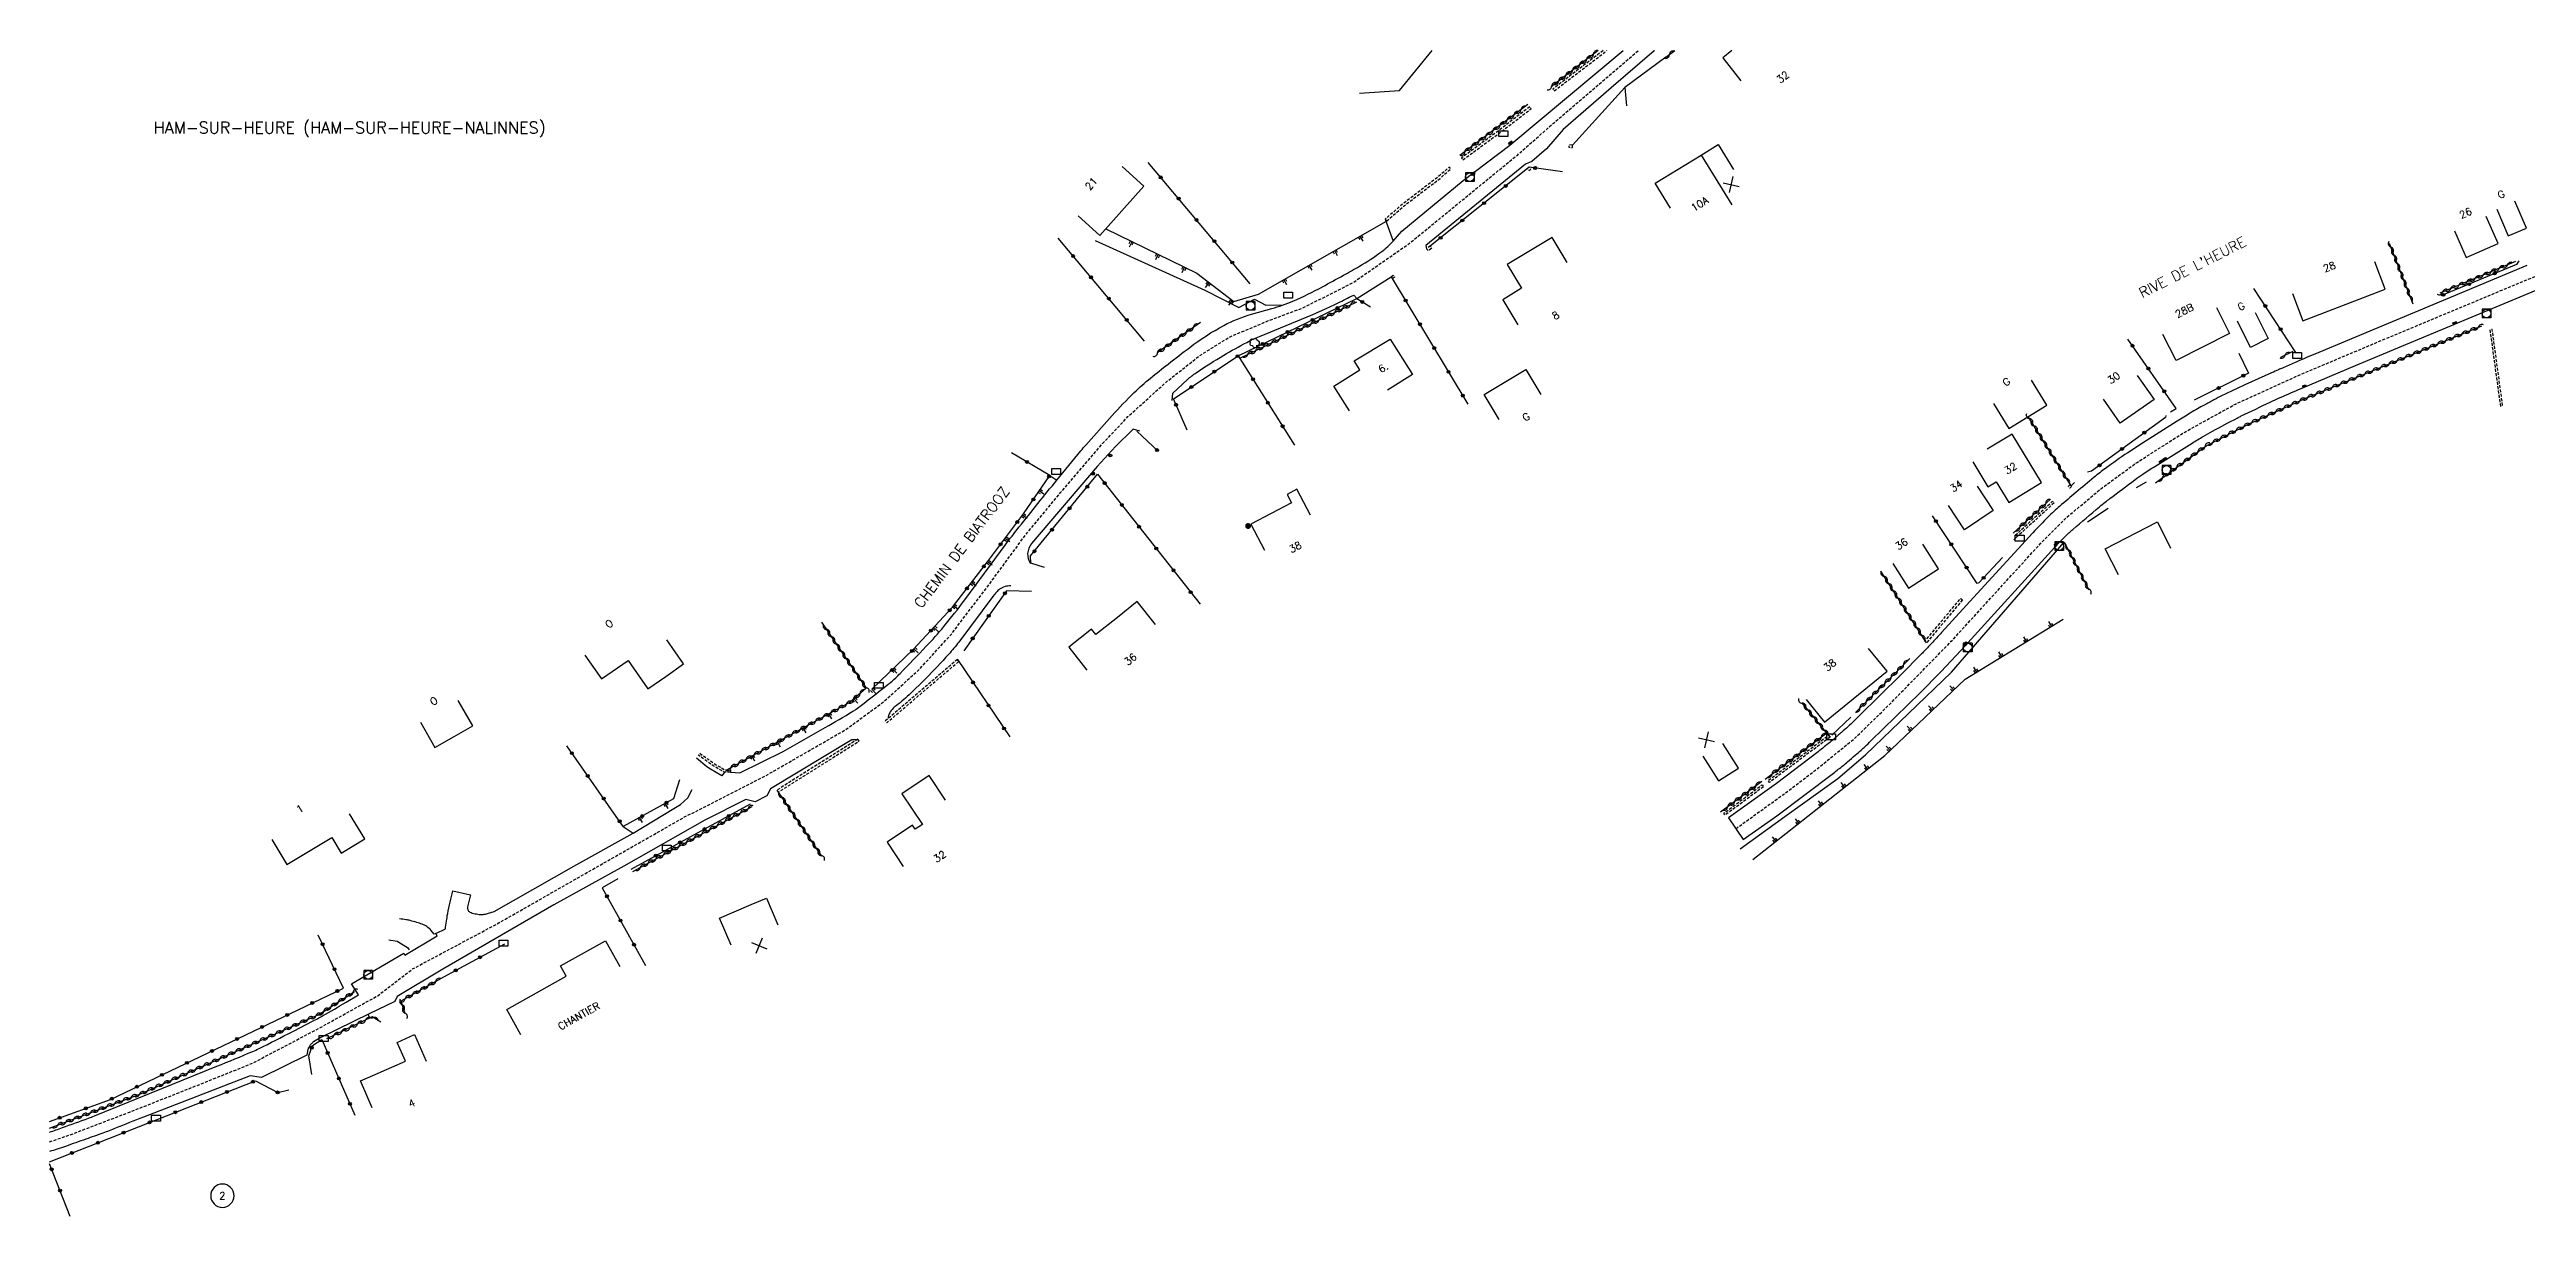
# Model space of a CAD drawing. Header units: millimetres. Extents: x 152000 to 153000, y 111999 to 113000.
# Drawn here: x 152000 to 152423.6, y 112800.6 to 113000.2 of the extents above; entities that cross this region are included whole.
import ezdxf
from ezdxf.enums import TextEntityAlignment as Align

# ---------------------------------------------------------------- set-up
doc = ezdxf.new("R2010")
doc.units = ezdxf.units.MM
doc.linetypes.add('DASHED', pattern=[0.75, 0.5, -0.25])
doc.layers.get('0').update_dxf_attribs({"linetype": 'CONTINUOUS'})
for name, color, linetype in [('W0001', 6, 'DASHED'), ('W0008', 7, 'CONTINUOUS'), ('W0100', 7, 'CONTINUOUS'), ('W0112', 1, 'DASHED'), ('W0211', 2, 'CONTINUOUS'), ('W0300', 7, 'CONTINUOUS'), ('W0302', 3, 'CONTINUOUS'), ('W0310', 3, 'CONTINUOUS'), ('W0322', 7, 'CONTINUOUS'), ('W0400', 7, 'CONTINUOUS'), ('W0420', 7, 'CONTINUOUS'), ('W0980', 7, 'CONTINUOUS'), ('W0984', 7, 'CONTINUOUS'), ('W0989', 7, 'CONTINUOUS'), ('W0991', 7, 'CONTINUOUS'), ('W1102', 7, 'CONTINUOUS'), ('W1471', 7, 'CONTINUOUS'), ('W1473', 7, 'CONTINUOUS')]:
    doc.layers.add(name, color=color, linetype=linetype)
doc.styles.get("Standard").update_dxf_attribs({"font": 'romans.shx', "width": 0.85})

# ---------------------------------------------------------------- blocks, each defined once
blk = doc.blocks.new('T400')
for p, q in [((-0.15, 0.3), (0.15, 0.3)), ((-0.15, -0.25), (-0.15, 0.3)), ((-0.15, 0.15), (0.15, 0.15)), ((-0.15, 0), (0.15, 0)), ((0.15, 0.3), (0.15, -0.25)), ((-0.15, -0.15), (0.15, -0.15)), ((-0.15, -0.25), (-0.15, -0.3)), ((-0.15, -0.3), (0.15, -0.3)), ((0.15, -0.3), (0.15, -0.25))]:
    blk.add_line(p, q)
blk = doc.blocks.new('T420')
for p, q in [((0.75, 0.75), (-0.75, 0.75)), ((-0.75, 0.75), (-0.75, -0.75)), ((0.75, 0.75), (0.75, -0.75)), ((0.75, -0.75), (-0.75, -0.75))]:
    blk.add_line(p, q)
blk.add_ellipse((0, 0), major_axis=(-0.53, 0.53), ratio=1, start_param=3.926991, end_param=10.210176)
blk = doc.blocks.new('t211o')
at = {"color": 0, "linetype": 'Continuous'}
for p, q in [((-0.29, 0.5), (-0.29, 0)), ((0, 1), (0, 0)), ((0.29, 0.5), (0.29, 0))]:
    blk.add_line(p, q, dxfattribs=at)
blk = doc.blocks.new('t322o')
at = {"color": 0, "linetype": 'Continuous'}
for radius in [0.25, 0.15]:
    blk.add_circle((0, 0), radius, dxfattribs=at)
blk = doc.blocks.new('T300')
for p, q in [((-0.8, 0.51), (-0.86, 0.34)), ((-0.86, 0.34), (-0.86, 0.17)), ((-0.86, 0.17), (-0.74, 0.06)), ((-0.69, 0.63), (-0.8, 0.51)), ((-0.8, -0.06), (-0.74, 0.06)), ((-0.74, 0.06), (-0.69, 0.11)), ((-0.57, 0.69), (-0.69, 0.63)), ((-0.46, 0.69), (-0.57, 0.69)), ((-0.29, 0.63), (-0.46, 0.69)), ((-0.29, 0.63), (-0.17, 0.74)), ((-0.23, 0.57), (-0.29, 0.63)), ((-0.17, 0.74), (-0.06, 0.8)), ((-0.06, 0.8), (0.06, 0.8)), ((0.06, 0.8), (0.23, 0.74)), ((0.23, 0.74), (0.34, 0.63)), ((0.34, 0.63), (0.4, 0.51)), ((0.46, 0.46), (0.34, 0.46)), ((0.4, 0.51), (0.4, 0.46)), ((0.57, 0.4), (0.46, 0.46)), ((0.57, 0.4), (0.69, 0.29)), ((0.69, 0.29), (0.74, 0.17)), ((0.74, 0.06), (0.69, -0.17)), ((0.74, 0.17), (0.74, 0.06)), ((-0.8, -0.17), (-0.8, -0.06)), ((-0.8, -0.23), (-0.8, -0.17)), ((-0.74, -0.34), (-0.8, -0.23)), ((-0.69, -0.4), (-0.74, -0.34)), ((-0.51, -0.46), (-0.69, -0.4)), ((-0.4, -0.46), (-0.51, -0.46)), ((-0.4, -0.46), (-0.34, -0.46)), ((-0.34, -0.46), (-0.34, -0.4)), ((-0.34, -0.51), (-0.34, -0.46)), ((-0.29, -0.63), (-0.34, -0.51)), ((-0.17, -0.74), (-0.29, -0.63)), ((-0.06, -0.8), (-0.17, -0.74)), ((0.06, -0.8), (-0.06, -0.8)), ((0.17, -0.74), (0.06, -0.8)), ((0.23, -0.69), (0.17, -0.74)), ((0.29, -0.46), (0.23, -0.46)), ((0.29, -0.63), (0.23, -0.69)), ((0.46, -0.4), (0.29, -0.46)), ((0.34, -0.51), (0.29, -0.63)), ((0.34, -0.51), (0.34, -0.46)), ((0.57, -0.34), (0.46, -0.4)), ((0.63, -0.29), (0.57, -0.34)), ((0.69, -0.17), (0.63, -0.29))]:
    blk.add_line(p, q)
blk = doc.blocks.new('t991o')
at = {"color": 0, "linetype": 'Continuous'}
for p, q in [((-1, 1), (1, -1)), ((-1, -1), (1, 1))]:
    blk.add_line(p, q, dxfattribs=at)
blk = doc.blocks.new('t310o')
at = {"color": 0, "linetype": 'Continuous'}
for centre, start, end in [((-0.5, 0.38), 216.8699, 323.1304), ((0.5, -0.37), 36.8699, 143.1303)]:
    blk.add_arc(centre, 0.625, start, end, dxfattribs=at)
blk = doc.blocks.new('T1471')
at = {"color": 0, "linetype": 'Continuous', "flags": 128}
blk.add_lwpolyline([(-0.75, -0.5), (-0.75, 0.5), (0.75, 0.5), (0.75, -0.5), (-0.75, -0.5)], dxfattribs=at)
blk = doc.blocks.new('T1473')
at = {"color": 0, "linetype": 'Continuous', "const_width": 0.5, "flags": 128}
blk.add_lwpolyline([(-0.25, 0, 1), (0.25, 0, 1)], format="xyb", close=True, dxfattribs=at)

msp = doc.modelspace()

# ---------------------------------------------------------------- linework, layer by layer
at = {"layer": 'W0001', "flags": 128}
for points in [[(152000, 112813.37), (152003.34, 112814.49), (152013.77, 112818.47), (152023.64, 112822.37), (152034.55, 112826.73), (152046.13, 112832.8), (152056.14, 112838.35), (152062.07, 112842.92), (152076.42, 112850.57), (152108.48, 112868.85), (152122.53, 112876.01), (152136.14, 112883.85), (152142.59, 112888.57), (152148.78, 112894.2), (152154.23, 112900.18), (152160.32, 112908.19), (152166.88, 112917.11), (152172.92, 112924.41), (152180.11, 112932.81), (152184.44, 112937.4), (152190.95, 112943.3), (152196.71, 112947.84), (152201.81, 112951.02), (152208.48, 112953.82), (152214.35, 112956.01), (152222.86, 112960.27), (152232.6, 112967.06), (152251.09, 112982.2), (152257.37, 112987.73), (152271.7, 113000)], [(152288.39, 112866.92), (152296.44, 112872.7), (152302, 112876.91), (152308.72, 112882.37), (152314.36, 112887.86), (152325.25, 112898.97), (152340.5, 112915.69), (152344.89, 112920.09), (152351.03, 112925.22), (152357.01, 112929.58), (152365.16, 112934.75), (152373.83, 112939.54), (152384.72, 112944.5), (152397.28, 112949.79), (152464.66, 112977.91), (152468.84, 112979.5), (152473.31, 112980.47), (152476.91, 112980.85), (152485.32, 112981.04), (152503.37, 112981.22), (152517.71, 112981.74), (152534.25, 112982.41), (152549.79, 112983.33), (152566.32, 112984.53), (152590.7, 112985.62), (152645.39, 112988.17), (152649.84, 112990.62)]]:
    msp.add_lwpolyline(points, dxfattribs=at)
at = {"layer": 'W0008', "flags": 128}
for points in [[(152116.46, 112876.56), (152118.07, 112876.47), (152125.44, 112880.14), (152132.66, 112884.25, 0.003513), (152137.41, 112887, 0.029618), (152137.95, 112887.36, 0.005341), (152143.42, 112891.61, 0.021671), (152144.72, 112892.73, 0.010538), (152145.45, 112893.45, 0.00167), (152149.94, 112898.11, 0.017897), (152152.96, 112901.51, 0.014094), (152156.52, 112906.05), (152163.44, 112915.43, -0.008793), (152165.8, 112918.5, -0.003305), (152172.26, 112926.53, -0.001813), (152176.39, 112931.56, -0.00931), (152177.22, 112932.52), (152181.75, 112937.59, -0.016682), (152185.48, 112941.5, -0.023982), (152188.29, 112944, -0.003834), (152191.29, 112946.39, -0.003147), (152195, 112949.25, -0.040125), (152200.84, 112953.01, -0.054673), (152205.58, 112954.91), (152209.06, 112955.88, 0.033688), (152212.66, 112957.16, 0.023002), (152217.69, 112959.61, 0.002335), (152221.28, 112961.58, 0.003045), (152224.01, 112963.13, 0.030128), (152227.83, 112965.64, 0.051917), (152229.79, 112967.44), (152231.27, 112969.12), (152241.77, 112977.81), (152249.73, 112983.83), (152269.13, 113000)], [(152192.01, 112940.16), (152192.12, 112941.4), (152194.64, 112943.77, -0.040691), (152196.1, 112944.92, -0.013522), (152200.81, 112947.89, -0.012635), (152204.76, 112950.1, -0.023733), (152206.94, 112951.13), (152216.04, 112954.87, 0.007863), (152217.59, 112955.53, 0.006099), (152219.56, 112956.45, 0.010131), (152220.99, 112957.17, -0.011287), (152222.28, 112957.81), (152223.07, 112958.19), (152223.59, 112957.59), (152229.47, 112961.34)], [(152423.7, 112963.26), (152404.46, 112955.24), (152387.43, 112948.1, 0.001966), (152383.92, 112946.61, 0.003346), (152381.87, 112945.71, 0.001117), (152381.23, 112945.43, 0.000592), (152380.03, 112944.89), (152375.47, 112942.82, 0.005281), (152371.58, 112941.01, 0.014296), (152370.17, 112940.28, 0.000305), (152368.53, 112939.38, 0.000432), (152367.37, 112938.74, 0.009396), (152366.12, 112938.01, 0.0052), (152363.9, 112936.64), (152357.97, 112932.88), (152355.43, 112931.23, 0.008478), (152351.6, 112928.54, 0.016333), (152349.69, 112927.04, 0.001391), (152346.57, 112924.43, 0.001542), (152343.77, 112922.05, 0.018015), (152341.81, 112920.25, 0.012788), (152339.21, 112917.55), (152329.68, 112907.14), (152323.59, 112900.48, -0.000535), (152321.85, 112898.58, -0.003568), (152321.58, 112898.29, -0.002493), (152320.75, 112897.43, -0.003429), (152320.14, 112896.8), (152316.59, 112893.22), (152309.44, 112886.14, -0.007709), (152307.61, 112884.38, -0.013072), (152306.49, 112883.39, -0.000208), (152305.08, 112882.2, -0.000349), (152304.24, 112881.5, -0.005123), (152303.27, 112880.71, -0.006122), (152302.45, 112880.07), (152295.36, 112874.67), (152287.13, 112868.79), (152289.65, 112865.04), (152295.4, 112869.14), (152305.1, 112876.44, 0.005613), (152306.74, 112877.71, 0.011764), (152307.5, 112878.34, 0.000414), (152308.81, 112879.48, 0.000538), (152309.82, 112880.36, 0.008238), (152310.52, 112880.99, 0.005703), (152311.49, 112881.93), (152319.9, 112890.17), (152323.45, 112893.77), (152326.91, 112897.46), (152343.52, 112915.72, -0.002213), (152345.33, 112917.5, -0.015221), (152346.02, 112918.12, -0.001711), (152350.58, 112921.98, -0.008015), (152351.57, 112922.79, -0.005533), (152352.37, 112923.4, -0.001038), (152356.65, 112926.61, -0.012301), (152358, 112927.57, -0.008438), (152360.03, 112928.88), (152366.42, 112932.87, -0.00749), (152368.34, 112934.02, -0.009204), (152369.92, 112934.91, -0.0005), (152374.14, 112937.16, -0.005532), (152374.52, 112937.36, -0.005041), (152374.84, 112937.51, -0.000323), (152379.79, 112939.88, -0.007573), (152381.51, 112940.67, -0.003704), (152385.08, 112942.21), (152394.38, 112946.15), (152417.76, 112955.91), (152432.13, 112961.89)], [(152186.44, 112934.92), (152185.3, 112935.23), (152182.28, 112932.27), (152179.18, 112928.86), (152167.96, 112915.71, 0.33747), (152167.77, 112912.26)], [(152164.43, 112908.45, 0.156557), (152162.48, 112907.88, 0.014289), (152162.33, 112907.76, 0.046197), (152162.04, 112907.5, 0.021616), (152161.52, 112906.86), (152155.5, 112898.85, -0.022977), (152153.78, 112896.76, -0.010881), (152149.86, 112892.62), (152147, 112889.84, -0.02994), (152144.48, 112887.68, 0.099824), (152143.78, 112886.88, 0.02467), (152143.46, 112886.26, 0.150805), (152143.41, 112885.81)], [(152137.87, 112882.12), (152137.24, 112882.09), (152123.3, 112873.73), (152122.69, 112872.55), (152120.67, 112871.53), (152119.11, 112871.89), (152112.05, 112868.38), (152098.19, 112860.52), (152086.25, 112853.91), (152067.29, 112842.89), (152059.45, 112838.19), (152059.06, 112837.33), (152054.66, 112835.26), (152046.41, 112831.18), (152045.17, 112830.46, 0.065901), (152044.95, 112830.29, 0.033575), (152044.59, 112829.88, 0.034307), (152044.26, 112829.37, 0.088828), (152044.18, 112829.15), (152044.03, 112828.16), (152036.27, 112824.38), (152034.34, 112824.64), (152016.05, 112817.57, 0.00571), (152011.28, 112815.67, -0.01275), (152009.13, 112814.84, -0.000212), (152006.23, 112813.81, -0.000176), (152002.74, 112812.58, -0.007744), (152001.31, 112812.1, 0.000295), (152000, 112811.69)], [(152000, 112815.01, 0.001541), (152002.19, 112815.78, 0.001935), (152006.67, 112817.4, 0.00849), (152007.68, 112817.79), (152028.62, 112826.28, 0.003081), (152034.76, 112828.82, 0.01733), (152035.84, 112829.31, 0.001332), (152041.51, 112832.19, 0.001738), (152045.84, 112834.42, 0.011663), (152046.71, 112834.9, 0.002479), (152050.71, 112837.24), (152052.83, 112838.5), (152051.65, 112840.4), (152060.62, 112845.62), (152060.77, 112845.3), (152066.31, 112848.6), (152066.06, 112848.97), (152067.71, 112849.76, -0.018511), (152068.09, 112852.4, -0.027633), (152069, 112856.28), (152071.97, 112855.58), (152071.47, 112853.55, 0.170028), (152071.52, 112853.06, 0.153787), (152071.89, 112852.66, 0.065961), (152072.3, 112852.48, 0.031282), (152073.24, 112852.29, 0.049542), (152074.16, 112852.26, 0.058774), (152074.92, 112852.39), (152076.07, 112852.74), (152089.68, 112860.53), (152099.79, 112866.16), (152106.79, 112870.38), (152107.89, 112871.05), (152109.15, 112872.21), (152109.88, 112873.62)], [(152066.06, 112848.97), (152065.8, 112848.9), (152065.24, 112849.53, 0.059596), (152064.52, 112850.17, 0.067042), (152063.75, 112850.57, 0.011228), (152062.8, 112850.88, 0.009476), (152061.67, 112851.2, 0.026118), (152060.98, 112851.35, 0.016312), (152059.85, 112851.48)]]:
    msp.add_lwpolyline(points, format="xyb", dxfattribs=at)
for points in [[(152274.48, 113000), (152274.43, 112999.96), (152267.1, 112993.67), (152258.89, 112986.53), (152256.04, 112983.19), (152253.52, 112981.04), (152252.45, 112980.58), (152235.4, 112966.68), (152235.51, 112966.12)], [(152356.92, 112925.27), (152358.63, 112926.23)], [(152348.53, 112919.38), (152352.06, 112921.77)], [(152115.43, 112876.6), (152114.97, 112875.95), (152113.05, 112877.1), (152112.4, 112877.51), (152110.65, 112878.99)], [(152058.02, 112847.91), (152059.47, 112847.7), (152061.2, 112846.62), (152061.53, 112846.19)]]:
    msp.add_lwpolyline(points, dxfattribs=at)
at = {"layer": 'W0100', "flags": 128}
for points in [[(152230.9, 112993.2), (152236.44, 113000)], [(152287.73, 113000), (152286.17, 112998.78), (152289.25, 112994.84)], [(152224.06, 112992.72), (152230.9, 112993.2)], [(152277.22, 112973.05), (152274.6, 112977.31), (152282.46, 112982.15), (152285.35, 112983.94), (152287.98, 112979.68)], [(152175.91, 112971.74), (152179.64, 112968.41), (152187.16, 112976.84), (152183.43, 112980.16)], [(152418.52, 112972.91), (152420.5, 112968.32), (152423.61, 112969.66), (152421.62, 112974.25)], [(152411.28, 112969.18), (152413.31, 112964.61), (152418.77, 112967.04), (152416.73, 112971.61)], [(152259.56, 112963.78), (152256.97, 112968.06), (152249.3, 112963.41), (152251.74, 112959.35), (152248.52, 112957.4), (152251.1, 112953.13)], [(152383.58, 112958.46), (152385.39, 112953.8), (152399.47, 112959.21), (152397.66, 112963.87)], [(152370.58, 112956.06), (152372.83, 112951.6), (152363.7, 112946.98), (152361.44, 112951.45)], [(152377.23, 112955.24), (152379.46, 112950.76), (152376.43, 112949.25), (152374.2, 112953.72)], [(152222.31, 112938.4), (152219.65, 112942.63), (152224.07, 112945.41), (152223.11, 112946.93), (152229.29, 112950.64), (152233.08, 112944.61), (152228.84, 112941.95)], [(152247.94, 112936.92), (152245.36, 112941.21), (152252.48, 112945.49), (152255.06, 112941.2)], [(152357.06, 112944.43), (152359.92, 112940.33), (152354.13, 112936.28), (152351.27, 112940.38)], [(152332.47, 112939.63), (152335.09, 112935.38), (152341.6, 112939.38), (152338.98, 112943.64)], [(152328.91, 112929.68), (152331.51, 112925.41), (152332.94, 112926.27), (152335.08, 112922.74), (152340.68, 112926.13), (152335.67, 112934.4), (152331.4, 112931.81)], [(152215.67, 112920.57), (152213.33, 112924.99), (152211.66, 112924.1), (152212.41, 112922.68), (152205.44, 112918.98), (152207.78, 112914.57)], [(152329.65, 112925.48), (152332.42, 112921.32), (152327.51, 112918.06), (152324.74, 112922.22)], [(152353.84, 112910.36), (152351.56, 112914.81), (152360.49, 112919.38), (152362.76, 112914.92)], [(152315.23, 112912.29), (152317.93, 112908.08), (152323.07, 112911.37), (152320.37, 112915.58)], [(152189.12, 112901.82), (152186.02, 112905.75), (152182.63, 112903.07), (152178.92, 112900.14), (152178.2, 112901.05), (152174.34, 112897.94), (152177.43, 112894.02)], [(152091.54, 112896.62), (152094.41, 112892.53), (152098.94, 112895.7), (152102.35, 112890.83), (152105.4, 112892.97), (152108.45, 112895.11), (152105.58, 112899.2)], [(152300.41, 112889), (152303.58, 112885.13), (152314.26, 112893.88), (152311.1, 112897.75)], [(152063.43, 112885.12), (152065.92, 112880.79), (152069.2, 112882.67), (152072.37, 112884.51), (152069.86, 112888.83)], [(152282.78, 112879.34), (152285.46, 112875.12), (152288.83, 112877.26), (152286.15, 112881.48)], [(152153.21, 112871.82), (152150.44, 112875.99), (152145.77, 112872.88), (152149.27, 112867.62), (152148.07, 112866.82), (152147.61, 112867.5), (152143.24, 112864.6), (152146.01, 112860.43)], [(152038, 112865.07), (152040.58, 112860.79), (152048.28, 112865.43), (152049.9, 112862.75), (152053.9, 112865.17), (152051.32, 112869.45)], [(152116.56, 112847.02), (152114.57, 112851.6), (152120.02, 112853.97), (152122.59, 112855.06), (152124.55, 112850.46)], [(152080.62, 112831.63), (152078.18, 112835.99), (152088.37, 112841.69), (152087.39, 112843.46), (152095.1, 112847.74), (152097.53, 112843.36)], [(152055.19, 112819.19), (152053.18, 112823.77), (152054.4, 112824.31), (152058.54, 112826.12), (152060.88, 112827.15), (152059.47, 112830.37), (152062.42, 112831.71), (152064.43, 112827.13)]]:
    msp.add_lwpolyline(points, dxfattribs=at)
at = {"layer": 'W0112', "flags": 128}
for points in [[(152265.68, 113000), (152257.09, 112993.44), (152257.33, 112993.13)], [(152257.33, 112993.13), (152266.34, 113000)], [(152419.54, 112939.33), (152417.76, 112952.31), (152417.36, 112952.25), (152419.16, 112939.15)]]:
    msp.add_lwpolyline(points, dxfattribs=at)
for points in [[(152241.73, 112981.33), (152248.31, 112986.17), (152253.39, 112990.09), (152253.15, 112990.41), (152248.07, 112986.49), (152241.49, 112981.66)], [(152260.45, 112983.85), (152259.83, 112983.87), (152259.82, 112983.47), (152260.44, 112983.45)], [(152228.67, 112970.86), (152231.65, 112973.45), (152237.82, 112978.15), (152239.3, 112979.48), (152239.66, 112979.75), (152239.41, 112980.07), (152239.04, 112979.78), (152237.56, 112978.46), (152231.4, 112973.76), (152228.4, 112971.16)], [(152253.08, 112980.07), (152252.76, 112979.83), (152253, 112979.51), (152253.32, 112979.74)], [(152236.17, 112966.6), (152235.51, 112966.12), (152235.75, 112965.79), (152236.41, 112966.27)], [(152229.47, 112961.34), (152229.78, 112961.59), (152230.03, 112961.28), (152229.72, 112961.03)], [(152342.83, 112922.63), (152336.46, 112916.82), (152336.19, 112917.12), (152342.56, 112922.93)], [(152345.79, 112925.44), (152345.51, 112925.16), (152345.23, 112925.45), (152345.52, 112925.72)], [(152327.16, 112906.06), (152321.02, 112898.73), (152320.72, 112898.98), (152326.85, 112906.31)], [(152155.27, 112895.87), (152142.94, 112885.35), (152143.2, 112885.04), (152155.53, 112895.56)], [(152138.24, 112882.22), (152124.41, 112873.5), (152124.62, 112873.16), (152138.45, 112881.88)], [(152304.51, 112882.59), (152294.14, 112874.82), (152293.9, 112875.15), (152304.27, 112882.91)], [(152116.46, 112876.56), (152115.35, 112876.61), (152113.59, 112877.62), (152112.39, 112878.46), (152110.98, 112879.48), (152111.21, 112879.81), (152112.62, 112878.79), (152113.81, 112877.96), (152115.46, 112877.01), (152116.48, 112876.96)], [(152293.12, 112874.1), (152286.57, 112869.23), (152286.33, 112869.55), (152292.88, 112874.42)]]:
    msp.add_lwpolyline(points, close=True, dxfattribs=at)
at = {"layer": 'W0211', "flags": 128}
for points in [[(152180.65, 112969.54), (152196.22, 112961.93), (152202.52, 112957.07), (152206.77, 112958.35), (152228.67, 112970.86)], [(152228.4, 112971.16), (152229.79, 112967.44)], [(152178.83, 112967.52), (152197.61, 112959.02), (152203.41, 112956.05), (152206.07, 112957.51), (152208.01, 112956.44), (152211.01, 112956.5)], [(152171.06, 112927.33), (152172.26, 112926.53)], [(152289.11, 112863.47), (152296.75, 112869.03), (152305.82, 112875.53), (152310.59, 112879.53), (152325.27, 112893.7), (152344.57, 112915.95)], [(152291.3, 112861.63), (152313.89, 112879.46), (152327.62, 112892.48), (152344.38, 112902.74)], [(152098.12, 112867.31), (152099.79, 112866.16)]]:
    msp.add_lwpolyline(points, dxfattribs=at)
at = {"layer": 'W0302', "flags": 128}
msp.add_lwpolyline([(152276.45, 112998.86), (152269.43, 112993.72), (152260.45, 112983.85)], dxfattribs=at)
at = {"layer": 'W0310', "flags": 128}
for points in [[(152264.86, 113000), (152256.79, 112993.84)], [(152276.45, 112998.86), (152277.94, 113000)], [(152252.85, 112990.81), (152241.19, 112982.06)], [(152404.23, 112956.62), (152400.2, 112967)], [(152421.73, 112963.91), (152408.77, 112958.51)], [(152203.57, 112947.4), (152223.56, 112957.02)], [(152196.82, 112953.53), (152189.45, 112948.29)], [(152360.18, 112926.1), (152368.82, 112932.42), (152376.31, 112936.25), (152385.88, 112940.55), (152385.88, 112940.55), (152415.97, 112952.94)], [(152383.66, 112948.53), (152381.54, 112947.52)], [(152345.72, 112925.55), (152338.42, 112937.42)], [(152335.85, 112917.49), (152342.22, 112923.3)], [(152344.57, 112915.95), (152348.76, 112907.76)], [(152321.02, 112898.73), (152313.18, 112910.98)], [(152132.04, 112902.24), (152139.66, 112890.96), (152136.93, 112888.57), (152115.75, 112876.95)], [(152318.15, 112896.02), (152308.84, 112886.8)], [(152304.51, 112882.59), (152299.72, 112888.44)], [(152293.4, 112875.4), (152303.94, 112883.29)], [(152124.41, 112873.5), (152132.03, 112862.22)], [(152285.8, 112869.78), (152292.86, 112875.02)], [(152099.74, 112859.58), (152120.14, 112870.71)], [(152000, 112815.67), (152015.71, 112821.63), (152046.08, 112835.13), (152052.18, 112839.07)], [(152067.35, 112841.53), (152060.09, 112837.42), (152060.78, 112835.36)], [(152056.65, 112833.83), (152055.18, 112834.71), (152047.39, 112830.96)]]:
    msp.add_lwpolyline(points, dxfattribs=at)
at = {"layer": 'W0322', "flags": 128}
for points in [[(152269.43, 112993.72), (152269.69, 112990.56)], [(152205.33, 112960.13), (152187.92, 112980.87)], [(152252.76, 112979.83), (152236.17, 112966.6)], [(152258.76, 112979.28), (152253.08, 112980.07)], [(152187.28, 112950.32), (152172.5, 112967.92)], [(152229.47, 112961.34), (152242.59, 112939.54)], [(152422.29, 112964.03), (152421.92, 112963.45), (152408.96, 112958.05)], [(152194.56, 112935.07), (152192.23, 112940.43), (152203.31, 112947.82), (152223.59, 112957.59), (152225.92, 112956.16)], [(152384.16, 112948.39), (152377, 112959.31)], [(152362.74, 112938.21), (152363.73, 112938.77), (152355.44, 112950.65)], [(152374.44, 112948.27), (152376.06, 112944.83), (152366.79, 112940.19)], [(152203.31, 112947.82), (152212.93, 112932.51)], [(152361.91, 112937.59), (152361.87, 112937.28), (152349.24, 112928.07), (152348.56, 112927.91)], [(152140.62, 112890.76), (152147.72, 112897.56), (152154.45, 112904.8), (152160.4, 112912.58), (152166.58, 112920.79), (152171.06, 112927.33), (152164.52, 112931.23)], [(152185.95, 112934.93), (152189.59, 112931.52)], [(152170.17, 112911.61), (152167.82, 112912.31), (152167.78, 112913.57), (152179.23, 112927.57), (152196.78, 112905.32)], [(152346.34, 112926.11), (152345.72, 112925.55)], [(152333.99, 112913.32), (152329.96, 112908.96), (152329.68, 112908.88), (152322.02, 112920.42)], [(152336.46, 112916.82), (152335.94, 112916.34)], [(152167.92, 112907.51), (152163.69, 112907.62), (152156.37, 112897.34)], [(152155.27, 112895.87), (152164.23, 112882.61)], [(152308.07, 112885.99), (152304.82, 112882.89)], [(152107.72, 112875.26), (152106.71, 112872.02), (152098.12, 112867.31), (152088.46, 112881.08)], [(152099.5, 112860.02), (152119.9, 112871.15)], [(152097.19, 112858.34), (152094.51, 112856.81), (152101.93, 112843.54)], [(152000, 112816.84), (152010.41, 112820.61), (152050.28, 112839.66), (152045.97, 112848.68)], [(152077.81, 112847.19), (152067.35, 112841.53)], [(152044.85, 112824.85), (152044.32, 112828.05), (152045, 112829.83), (152046.56, 112830.83), (152052.24, 112817.9)], [(152000, 112809.94), (152035.2, 112823.79), (152039.04, 112821.78), (152040.9, 112822.25)], [(152003.55, 112800.59), (152000, 112809.6)]]:
    msp.add_lwpolyline(points, dxfattribs=at)
at = {"layer": 'W1102', "flags": 128}
msp.add_lwpolyline([(152282.46, 112982.15), (152287.7, 112973.64)], dxfattribs=at)
msp.add_lwpolyline([(152029.56, 112806.14, 1), (152029.56, 112802.14, 1)], format="xyb", close=True, dxfattribs=at)

# ---------------------------------------------------------------- block references
at = {"layer": 'W0211'}
for p, rotation in [((152185.14, 112967.35), 153.9325075232327), ((152189.63, 112965.15), 153.9325075232327), ((152219.79, 112965.79), 209.7476245923077), ((152224.14, 112968.27), 209.7476245923077), ((152194.12, 112962.95), 153.9325075232327), ((152211.11, 112960.83), 209.7476245923077), ((152215.45, 112963.31), 209.7476245923077), ((152198.33, 112960.3), 142.3937237204665), ((152202.29, 112957.25), 142.3937237204665), ((152169.25, 112924.69), 235.627586383216), ((152166.42, 112920.57), 233.0310424170517), ((152163.41, 112916.58), 233.0310424170475), ((152160.4, 112912.58), 233.0310424163097), ((152157.66, 112909), 232.5796034942794), ((152151.24, 112901.35), 227.1089385260642), ((152154.62, 112905.03), 232.5796034938427), ((152342.37, 112901.51), 31.48280519337723), ((152147.84, 112897.69), 227.1089385263908), ((152333.85, 112896.29), 31.48280519337723), ((152338.11, 112898.9), 31.48280519337723), ((152144.23, 112894.22), 223.7791764991789), ((152329.58, 112893.68), 31.48280519337723), ((152137.57, 112889.13), 221.2147117429167), ((152140.62, 112890.76), 223.7791764990241), ((152325.66, 112890.62), 43.46123939013087), ((152133.29, 112886.57), 208.7599453174407), ((152318.4, 112883.74), 43.46123939013087), ((152322.03, 112887.18), 43.46123939013087), ((152124.52, 112881.76), 208.7599453174366), ((152128.9, 112884.17), 208.7599453176039), ((152314.77, 112880.3), 43.46123939013087), ((152120.14, 112879.35), 208.759945316974), ((152310.92, 112877.12), 38.29441310810066), ((152303.07, 112870.92), 38.29441310810066), ((152307, 112874.02), 38.29441310810066), ((152100.92, 112868.84), 208.7128707781077), ((152105.3, 112871.25), 208.7128707781255), ((152299.15, 112867.83), 38.29441310810066), ((152295.23, 112864.73), 38.29441310810066)]:
    msp.add_blockref('t211o', p, dxfattribs=dict(at, rotation=rotation))
at = {"layer": 'W0300'}
msp.add_blockref('T300', (152206.16, 112949.97), dxfattribs=at)
at = {"layer": 'W0310'}
for p, rotation in [((152262.87, 112998.48), 217.3464983937821), ((152264.06, 112999.39), 217.3464983937821), ((152277.04, 112999.31), 37.35073796766571), ((152256.9, 112993.93), 217.3464983937821), ((152258.1, 112994.84), 217.3464983937821), ((152259.29, 112995.75), 217.3464983937821), ((152260.48, 112996.66), 217.3464983937821), ((152261.67, 112997.57), 217.3464983937821), ((152251.65, 112989.9), 216.8939267381445), ((152245.65, 112985.4), 216.8939267381445), ((152246.85, 112986.3), 216.8939267381445), ((152248.05, 112987.2), 216.8939267381445), ((152249.25, 112988.1), 216.8939267381445), ((152250.45, 112989), 216.8939267381445), ((152242.05, 112982.7), 216.8939267381445), ((152243.25, 112983.6), 216.8939267381445), ((152244.45, 112984.5), 216.8939267381445), ((152400.43, 112966.4), 111.2361513681578), ((152400.97, 112965.01), 111.2361513681578), ((152401.51, 112963.61), 111.2361513681578), ((152402.06, 112962.21), 111.2361513681578), ((152402.6, 112960.81), 111.2361513681578), ((152413.42, 112960.45), 202.6263115949257), ((152414.81, 112961.03), 202.6263115949257), ((152416.19, 112961.6), 202.6263115949257), ((152417.58, 112962.18), 202.6263115949257), ((152418.96, 112962.76), 202.6263115949257), ((152420.34, 112963.33), 202.6263115949257), ((152221.14, 112955.86), 25.70841001625059), ((152222.49, 112956.51), 25.70841001625059), ((152403.14, 112959.41), 111.2361513681578), ((152403.69, 112958.02), 111.2361513681578), ((152409.27, 112958.72), 202.6263115949257), ((152410.65, 112959.29), 202.6263115949257), ((152412.04, 112959.87), 202.6263115949257), ((152194.38, 112951.79), 215.428119177956), ((152195.6, 112952.66), 215.428119177956), ((152213.03, 112951.95), 25.70841001625059), ((152214.38, 112952.6), 25.70841001625059), ((152215.74, 112953.25), 25.70841001625059), ((152217.09, 112953.9), 25.70841001625059), ((152218.44, 112954.56), 25.70841001625059), ((152219.79, 112955.21), 25.70841001625059), ((152413.98, 112952.12), 22.37943323637656), ((152415.37, 112952.69), 22.37943323637656), ((152189.49, 112948.32), 215.428119177956), ((152190.71, 112949.18), 215.428119177956), ((152191.93, 112950.05), 215.428119177956), ((152193.15, 112950.92), 215.428119177956), ((152204.92, 112948.05), 25.70841001625059), ((152206.28, 112948.7), 25.70841001625059), ((152207.63, 112949.35), 25.70841001625059), ((152208.98, 112950), 25.70841001625059), ((152210.33, 112950.65), 25.70841001625059), ((152211.68, 112951.3), 25.70841001625059), ((152382.31, 112947.88), 205.5392369306482), ((152402.88, 112947.55), 22.37943323637656), ((152404.27, 112948.13), 22.37943323637656), ((152405.66, 112948.7), 22.37943323637656), ((152407.04, 112949.27), 22.37943323637656), ((152408.43, 112949.84), 22.37943323637656), ((152409.82, 112950.41), 22.37943323637656), ((152411.21, 112950.98), 22.37943323637656), ((152412.59, 112951.55), 22.37943323637656), ((152393.17, 112943.56), 22.37943323637656), ((152394.56, 112944.13), 22.37943323637656), ((152395.95, 112944.7), 22.37943323637656), ((152397.34, 112945.27), 22.37943323637656), ((152398.72, 112945.84), 22.37943323637656), ((152400.11, 112946.41), 22.37943323637656), ((152401.5, 112946.98), 22.37943323637656), ((152382.13, 112938.87), 24.19342577018285), ((152383.5, 112939.48), 24.19342577018285), ((152384.87, 112940.1), 24.19342577018285), ((152386.24, 112940.7), 22.37943323637656), ((152387.63, 112941.27), 22.37943323637656), ((152389.01, 112941.84), 22.37943323637656), ((152390.4, 112942.41), 22.37943323637656), ((152391.79, 112942.99), 22.37943323637656), ((152338.64, 112937.05), 121.5940172310696), ((152339.43, 112935.78), 121.5940172310696), ((152340.21, 112934.5), 121.5940172310696), ((152373.98, 112935.06), 27.08798747460649), ((152375.31, 112935.74), 27.08798747460649), ((152376.66, 112936.41), 24.19342577018285), ((152378.02, 112937.02), 24.19342577018285), ((152379.39, 112937.64), 24.19342577018285), ((152380.76, 112938.25), 24.19342577018285), ((152341, 112933.22), 121.5940172310696), ((152341.79, 112931.94), 121.5940172310696), ((152342.57, 112930.67), 121.5940172310696), ((152366.23, 112930.53), 36.19193584632532), ((152367.44, 112931.41), 36.19193584632532), ((152368.65, 112932.3), 36.19193584632532), ((152369.97, 112933.01), 27.08798747460649), ((152371.31, 112933.69), 27.08798747460649), ((152372.64, 112934.38), 27.08798747460649), ((152343.36, 112929.39), 121.5940172310696), ((152344.14, 112928.11), 121.5940172310696), ((152344.93, 112926.83), 121.5940172310696), ((152361.39, 112926.99), 36.19193584632532), ((152362.6, 112927.87), 36.19193584632532), ((152363.81, 112928.76), 36.19193584632532), ((152365.02, 112929.64), 36.19193584632532), ((152341.39, 112922.54), 42.36351200255323), ((152336.96, 112918.5), 42.36351200255323), ((152338.07, 112919.51), 42.36351200255323), ((152339.18, 112920.52), 42.36351200255323), ((152340.28, 112921.53), 42.36351200255323), ((152345.26, 112914.61), 297.0905611994632), ((152345.94, 112913.28), 297.0905611994632), ((152313.75, 112910.1), 122.6038469884397), ((152346.62, 112911.94), 297.0905611994632), ((152347.3, 112910.61), 297.0905611994632), ((152347.99, 112909.27), 297.0905611994632), ((152314.56, 112908.84), 122.6038469884397), ((152315.37, 112907.57), 122.6038469884397), ((152316.17, 112906.31), 122.6038469884397), ((152316.98, 112905.05), 122.6038469884397), ((152348.67, 112907.94), 297.0905611994632), ((152132.88, 112900.99), 304.0383785267743), ((152317.79, 112903.78), 122.6038469884397), ((152318.6, 112902.52), 122.6038469884397), ((152319.41, 112901.25), 122.6038469884397), ((152133.72, 112899.75), 304.0383785267743), ((152134.56, 112898.51), 304.0383785267743), ((152135.4, 112897.26), 304.0383785267743), ((152320.21, 112899.99), 122.6038469884397), ((152136.24, 112896.02), 304.0383785267743), ((152137.08, 112894.78), 304.0383785267743), ((152137.92, 112893.53), 304.0383785267743), ((152138.76, 112892.29), 304.0383785267743), ((152314.95, 112892.85), 224.726607966212), ((152316.02, 112893.91), 224.726607966212), ((152317.08, 112894.97), 224.726607966212), ((152136.26, 112888.2), 208.7599453173546), ((152137.48, 112889.05), 221.2147117427993), ((152138.61, 112890.04), 221.2147117427993), ((152139.6, 112891.05), 304.0383785267743), ((152299.76, 112888.39), 129.2985633593916), ((152310.69, 112888.63), 224.726607966212), ((152311.75, 112889.69), 224.726607966212), ((152312.82, 112890.74), 224.726607966212), ((152313.88, 112891.8), 224.726607966212), ((152128.37, 112883.87), 208.7599453173546), ((152129.68, 112884.59), 208.7599453173546), ((152131, 112885.31), 208.7599453173546), ((152132.31, 112886.04), 208.7599453173546), ((152133.63, 112886.76), 208.7599453173546), ((152134.94, 112887.48), 208.7599453173546), ((152300.71, 112887.23), 129.2985633593916), ((152301.66, 112886.07), 129.2985633593916), ((152302.61, 112884.91), 129.2985633593916), ((152303.56, 112883.75), 129.2985633593916), ((152309.62, 112887.58), 224.726607966212), ((152120.48, 112879.54), 208.7599453173546), ((152121.79, 112880.26), 208.7599453173546), ((152123.11, 112880.98), 208.7599453173546), ((152124.42, 112881.71), 208.7599453173546), ((152125.74, 112882.43), 208.7599453173546), ((152127.05, 112883.15), 208.7599453173546), ((152299.41, 112879.89), 36.7984849510859), ((152300.61, 112880.79), 36.7984849510859), ((152301.81, 112881.69), 36.7984849510859), ((152303.01, 112882.59), 36.7984849510859), ((152116.53, 112877.38), 208.7599453173546), ((152117.85, 112878.1), 208.7599453173546), ((152119.16, 112878.82), 208.7599453173546), ((152294.6, 112876.3), 36.7984849510859), ((152295.8, 112877.2), 36.7984849510859), ((152297.01, 112878.1), 36.7984849510859), ((152298.21, 112878.99), 36.7984849510859), ((152125.25, 112872.25), 304.0383785268086), ((152126.09, 112871.01), 304.0383785268086), ((152288.21, 112871.57), 36.63651312245401), ((152289.41, 112872.47), 36.63651312245401), ((152290.62, 112873.36), 36.63651312245401), ((152291.82, 112874.26), 36.63651312245401), ((152114.22, 112867.49), 28.62250338744295), ((152115.54, 112868.2), 28.62250338744295), ((152116.86, 112868.92), 28.62250338744295), ((152118.17, 112869.64), 28.62250338744295), ((152119.49, 112870.36), 28.62250338744295), ((152126.93, 112869.77), 304.0383785268086), ((152127.77, 112868.52), 304.0383785268086), ((152128.61, 112867.28), 304.0383785268086), ((152287.01, 112870.68), 36.63651312245401), ((152106.32, 112863.17), 28.62250338744295), ((152107.64, 112863.89), 28.62250338744295), ((152108.96, 112864.61), 28.62250338744295), ((152110.27, 112865.33), 28.62250338744295), ((152111.59, 112866.05), 28.62250338744295), ((152112.91, 112866.77), 28.62250338744295), ((152129.45, 112866.04), 304.0383785268086), ((152130.29, 112864.79), 304.0383785268086), ((152131.13, 112863.55), 304.0383785268086), ((152131.97, 112862.31), 304.0383785268086), ((152101.06, 112860.3), 28.62250338744295), ((152102.37, 112861.02), 28.62250338744295), ((152103.69, 112861.74), 28.62250338744295), ((152105.01, 112862.46), 28.62250338744295), ((152049.38, 112837.26), 32.82196110011824), ((152050.64, 112838.08), 32.82196110011824), ((152051.9, 112838.89), 32.82196110011824), ((152060.82, 112837.84), 209.4849281255048), ((152062.12, 112838.57), 209.4849281255048), ((152063.43, 112839.31), 209.4849281255048), ((152064.74, 112840.05), 209.4849281255048), ((152066.04, 112840.79), 209.4849281255048), ((152041.44, 112833.07), 23.96478443851316), ((152042.81, 112833.68), 23.96478443851316), ((152044.19, 112834.29), 23.96478443851316), ((152045.56, 112834.9), 23.96478443851316), ((152046.86, 112835.64), 32.82196110011824), ((152048.12, 112836.45), 32.82196110011824), ((152052.67, 112833.5), 205.7499182749977), ((152054.02, 112834.15), 205.7499182749977), ((152055.37, 112834.6), 148.7275632667698), ((152060.3, 112836.8), 288.412913044672), ((152060.77, 112835.37), 288.412913044672), ((152031.85, 112828.81), 23.96478443851316), ((152033.22, 112829.42), 23.96478443851316), ((152034.59, 112830.03), 23.96478443851316), ((152035.96, 112830.64), 23.96478443851316), ((152037.33, 112831.25), 23.96478443851316), ((152038.7, 112831.85), 23.96478443851316), ((152040.07, 112832.46), 23.96478443851316), ((152048.62, 112831.55), 205.7499182749977), ((152049.97, 112832.2), 205.7499182749977), ((152051.32, 112832.85), 205.7499182749977), ((152022.25, 112824.54), 23.96478443851316), ((152023.63, 112825.15), 23.96478443851316), ((152025, 112825.76), 23.96478443851316), ((152026.37, 112826.37), 23.96478443851316), ((152027.74, 112826.98), 23.96478443851316), ((152029.11, 112827.59), 23.96478443851316), ((152030.48, 112828.2), 23.96478443851316), ((152012.59, 112820.45), 20.79273035091861), ((152013.99, 112820.98), 20.79273035091861), ((152015.39, 112821.51), 20.79273035091861), ((152016.77, 112822.11), 23.96478443851316), ((152018.14, 112822.72), 23.96478443851316), ((152019.51, 112823.32), 23.96478443851316), ((152020.88, 112823.93), 23.96478443851316), ((152001.37, 112816.19), 20.79273035091861), ((152002.77, 112816.72), 20.79273035091861), ((152004.18, 112817.25), 20.79273035091861), ((152005.58, 112817.79), 20.79273035091861), ((152006.98, 112818.32), 20.79273035091861), ((152008.38, 112818.85), 20.79273035091861), ((152009.78, 112819.38), 20.79273035091861), ((152011.19, 112819.92), 20.79273035091861)]:
    msp.add_blockref('t310o', p, dxfattribs=dict(at, rotation=rotation))
at = {"layer": 'W0322'}
for p, rotation in [((152190.05, 112978.32), 130.0126492498304), ((152254.05, 112979.93), 172.0988544971264), ((152193.11, 112974.69), 130.0126492498304), ((152245.34, 112973.91), 218.5716391471553), ((152249.05, 112976.87), 218.5716391471553), ((152196.16, 112971.05), 130.0126492498304), ((152241.62, 112970.95), 218.5716391471553), ((152175.06, 112964.87), 130.0126492498675), ((152199.22, 112967.41), 130.0126492498304), ((152237.91, 112967.98), 218.5716391471553), ((152178.12, 112961.23), 130.0126492498675), ((152202.27, 112963.77), 130.0126492498304), ((152418.17, 112961.89), 202.6263115949257), ((152181.17, 112957.59), 130.0126492498675), ((152224.51, 112957.02), 328.5827027313391), ((152231.92, 112957.27), 301.0261800075265), ((152378.95, 112956.33), 123.2941565529671), ((152409.4, 112958.23), 202.6263115949257), ((152413.79, 112960.06), 202.6263115949257), ((152184.23, 112953.95), 130.0126492498675), ((152211.72, 112951.88), 25.70841001624969), ((152216, 112953.94), 25.70841001624969), ((152220.28, 112956), 25.70841001624969), ((152234.37, 112953.2), 301.0261800075265), ((152381.56, 112952.36), 123.2941565529671), ((152203.17, 112947.74), 33.72277362272034), ((152207.44, 112949.82), 25.70841001624969), ((152236.82, 112949.13), 301.0261800075265), ((152356.23, 112949.52), 124.9207459923555), ((152199.22, 112945.1), 33.72277362272034), ((152205.83, 112943.8), 302.1296943210473), ((152239.26, 112945.06), 301.0261800075265), ((152358.95, 112945.62), 124.9207459923555), ((152375.21, 112944.41), 206.5786655210144), ((152192.67, 112939.43), 113.488314757853), ((152195.27, 112942.46), 33.72277362272034), ((152208.36, 112939.78), 302.1296943210473), ((152241.71, 112940.99), 301.0261800075265), ((152361.67, 112941.73), 124.9207459923555), ((152370.97, 112942.28), 206.5786655210144), ((152210.88, 112935.76), 302.1296943210473), ((152181.42, 112930.75), 11.49081155531086), ((152189.42, 112931.68), 316.9188435659581), ((152354.45, 112931.87), 216.0887793338082), ((152358.28, 112934.66), 216.0887793338082), ((152167.16, 112929.65), 149.246367166812), ((152170.94, 112927.16), 55.62758638353705), ((152178.48, 112927.64), 11.49081155531086), ((152350.61, 112929.07), 216.0887793338082), ((152168.26, 112923.24), 55.62758638353705), ((152177.47, 112925.41), 50.71535788936631), ((152180.45, 112926.03), 308.2753910169628), ((152183.39, 112922.3), 308.2753910169628), ((152165.51, 112919.37), 53.03104241713114), ((152171.45, 112918.05), 50.71535788936631), ((152174.46, 112921.73), 50.71535788936631), ((152186.33, 112918.57), 308.2753910169628), ((152322.62, 112919.52), 123.5708100067643), ((152162.65, 112915.57), 53.03104241713114), ((152168.45, 112914.38), 50.71535788936631), ((152189.28, 112914.84), 308.2753910169628), ((152325.24, 112915.56), 123.5708100067643), ((152159.79, 112911.78), 52.57960349414123), ((152192.22, 112911.11), 308.2753910169628), ((152327.87, 112911.6), 123.5708100067643), ((152330.77, 112909.83), 227.2342975689827), ((152156.9, 112908.01), 52.57960349414123), ((152163.39, 112907.19), 234.5143883875), ((152195.16, 112907.38), 308.2753910169628), ((152153.96, 112904.28), 47.10893852637916), ((152160.63, 112903.33), 234.5143883875), ((152147.48, 112897.33), 43.77917649899724), ((152150.73, 112900.8), 47.10893852637916), ((152157.88, 112899.46), 234.5143883875), ((152144.05, 112894.05), 43.77917649899724), ((152157.93, 112891.93), 304.0383785267454), ((152160.59, 112888), 304.0383785267454), ((152089.32, 112879.84), 125.0625534913664), ((152163.25, 112884.06), 304.0383785267454), ((152092.05, 112875.95), 125.0625534913664), ((152094.78, 112872.07), 125.0625534913664), ((152097.51, 112868.18), 125.0625534913664), ((152101.36, 112869.08), 208.7128707782607), ((152105.52, 112871.37), 208.7128707782607), ((152116.18, 112869.12), 28.62250338744295), ((152107.84, 112864.57), 28.62250338744295), ((152112.01, 112866.85), 28.62250338744295), ((152103.67, 112862.3), 28.62250338744295), ((152095.33, 112855.35), 299.1923753281064), ((152097.65, 112851.21), 299.1923753281064), ((152046.69, 112847.17), 115.5407879892883), ((152099.96, 112847.06), 299.1923753281064), ((152048.74, 112842.88), 115.5407879892883), ((152069.46, 112842.67), 208.4330730909587), ((152073.63, 112844.93), 208.4330730909587), ((152049.22, 112839.15), 25.5407879891737), ((152040.65, 112835.06), 25.5407879891737), ((152044.93, 112837.11), 25.5407879891737), ((152032.07, 112830.96), 25.5407879891737), ((152036.36, 112833.01), 25.5407879891737), ((152044.85, 112829.46), 69.21605172647827), ((152019.22, 112824.82), 25.5407879891737), ((152023.5, 112826.87), 25.5407879891737), ((152027.79, 112828.91), 25.5407879891737), ((152047.56, 112828.55), 293.6882758783879), ((152010.64, 112820.72), 25.5407879891737), ((152014.93, 112822.77), 25.5407879891737), ((152030.36, 112821.89), 21.48580293208904), ((152034.78, 112823.63), 21.48580293208904), ((152039, 112821.8), 332.3163912200673), ((152049.47, 112824.2), 293.6882758783879), ((152001.72, 112817.47), 19.88103968972554), ((152006.19, 112819.08), 19.88103968972554), ((152017.1, 112816.67), 21.48580293208904), ((152021.52, 112818.41), 21.48580293208904), ((152025.94, 112820.15), 21.48580293208904), ((152051.38, 112819.85), 293.6882758783879), ((152008.26, 112813.19), 21.48580293208904), ((152012.68, 112814.93), 21.48580293208904), ((152000.36, 112808.67), 111.4858029320882), ((152003.84, 112811.45), 21.48580293208904), ((152001.81, 112805.01), 111.4858029320882)]:
    msp.add_blockref('t322o', p, dxfattribs=dict(at, rotation=rotation))
at = {"layer": 'W0400'}
for p, rotation in [((152249.85, 112984.26), 129.8124701384476), ((152243.47, 112978.95), 127.1045750944544), ((152411.36, 112953.4), 112.6733045462488), ((152385.62, 112942.6), 292.9354508928034), ((152361.11, 112929.73), 301.9574945802933), ((152361.72, 112930.11), 301.957494579586), ((152343.14, 112915.53), 137.7182802363747), ((152327.71, 112898.56), 317.7182802363748)]:
    msp.add_blockref('T400', p, dxfattribs=dict(at, rotation=rotation))
at = {"layer": 'W0420'}
for p in [(152242.89, 112978.35), (152205.4, 112956.37), (152416.76, 112955.04), (152362.05, 112928.27), (152343.69, 112915.26), (152328.04, 112897.91), (152054.51, 112841.93)]:
    msp.add_blockref('T420', p, dxfattribs=at)
at = {"layer": 'W0991'}
for p, rotation in [((152287.58, 112977.09), 301.636587521249), ((152283.39, 112882.1), 122.4249776587743), ((152121.34, 112846.9), 293.3357771997625)]:
    msp.add_blockref('t991o', p, dxfattribs=dict(at, rotation=rotation))
at = {"layer": 'W1471'}
for p in [(152248.64, 112985.8), (152211.83, 112958.19), (152384.39, 112947.87), (152172.17, 112928.03), (152336.94, 112916.61), (152141.84, 112891.44), (152304.71, 112882.63), (152105.56, 112863.62), (152077.64, 112847.35), (152046.88, 112831.04), (152018.21, 112817.4)]:
    msp.add_blockref('T1471', p, dxfattribs=at)
at = {"layer": 'W1473'}
msp.add_blockref('T1473', (152204.98, 112918.69), dxfattribs=at)

# ---------------------------------------------------------------- texts
at = {"layer": 'W0980'}
msp.add_text('HAM-SUR-HEURE (HAM-SUR-HEURE-NALINNES)', height=2, dxfattribs=at).set_placement((152051.32, 112986.71), align=Align.MIDDLE)
at = {"layer": 'W0984'}
msp.add_text('CHANTIER', height=1.25, rotation=29.1924, dxfattribs=at).set_placement((152090.53, 112834.87), align=Align.MIDDLE)
at = {"layer": 'W0989'}
for s, rotation, p in [("RIVE DE L'HEURE", 26.813, (152366.49, 112962.96)), ('CHEMIN DE BIATROOZ', 52.9511, (152156.01, 112915.06))]:
    msp.add_text(s, height=1.75, rotation=rotation, dxfattribs=at).set_placement(p, align=Align.MIDDLE)
at = {"layer": 'W0991'}
for s, rotation, p in [('32', 38.0694, (152296.43, 112995.48)), ('21', 48.2513, (152178.15, 112977.25)), ('10A', 31.6366, (152282.2, 112973.77)), ('G', 23.3915, (152419.28, 112975.41)), ('26', 24.0504, (152413.19, 112972.22)), ('28', 21.0503, (152389.9, 112963.03)), ('28B', 26.813, (152365.11, 112955.54)), ('G', 26.5611, (152374.82, 112956.27)), ('8', 31.1764, (152257.59, 112954.71)), ('6.', 30.9747, (152228.09, 112945.77)), ('G', 31.594, (152334.67, 112943.34)), ('30', 34.9207, (152353.02, 112944.04)), ('G', 31.0262, (152252.53, 112937.35)), ('32', 31.22, (152335.38, 112928.57)), ('34', 33.5708, (152326.09, 112925.52)), ('38', 27.9428, (152213.04, 112915.09)), ('36', 32.6038, (152316.72, 112915.62)), ('O', 35.0626, (152095.7, 112901.98)), ('36', 38.2754, (152184.86, 112895.91)), ('38', 39.2986, (152304.49, 112894.92)), ('O', 30.0893, (152065.71, 112888.74)), ('1', 31.1358, (152042.81, 112870.31)), ('32', 33.6222, (152152.24, 112862.17)), ('4', 23.6883, (152061.94, 112819.97))]:
    msp.add_text(s, height=1.25, rotation=rotation, dxfattribs=at).set_placement(p, align=Align.MIDDLE)
msp.add_text('2', height=1.25, dxfattribs=at).set_placement((152029.56, 112804.14), align=Align.MIDDLE)

doc.saveas('drawing.dxf')
